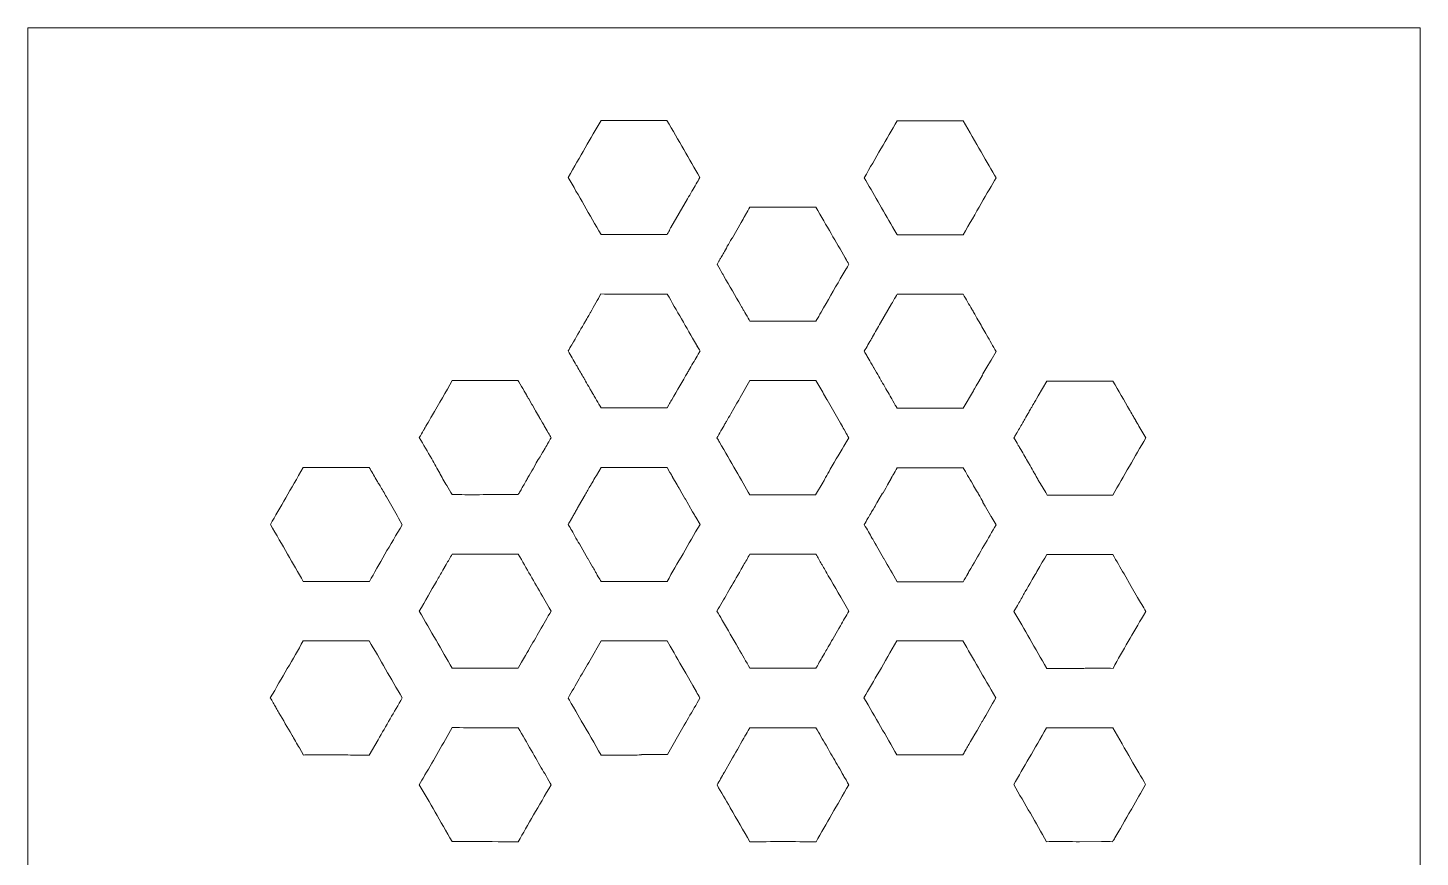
# Model space of a CAD drawing. Extents: x 54 to 4078, y -2000 to -23.
# Drawn here: x 84 to 916, y -1573 to -1078 of the extents above; entities that cross this region are included whole.
import ezdxf

# ---------------------------------------------------------------- set-up
doc = ezdxf.new("R2010")
doc.units = 0
doc.header["$MEASUREMENT"] = 0
doc.layers.add('Layer 1', color=7, linetype='Continuous', lineweight=0)

msp = doc.modelspace()

# ---------------------------------------------------------------- linework, layer by layer
at = {"layer": 'Layer 1'}
for points, knots in [([(84.32, -1078.13), (84.32, -1078.13), (84.32, -1999.87), (84.32, -1999.87), (84.32, -1999.87), (915.68, -1999.87), (915.68, -1999.87), (915.68, -1999.87), (915.68, -1078.13), (915.68, -1078.13), (915.68, -1078.13), (84.32, -1078.13), (84.32, -1078.13)], [0, 0, 0, 0, 1, 1, 1, 2, 2, 2, 3, 3, 3, 4, 4, 4, 4]), ([(480.95, -1175.48), (480.95, -1175.48), (480.89, -1175.6), (480.89, -1175.6), (479.99, -1177.16), (479.09, -1178.7), (478.22, -1180.21), (478.22, -1180.21), (468.19, -1197.33), (468.19, -1197.33), (468.19, -1197.33), (468.19, -1197.34), (468.19, -1197.34), (468.19, -1197.34), (468.1, -1197.49), (468.1, -1197.49), (468.1, -1197.49), (467.56, -1198.41), (467.56, -1198.41), (467.56, -1198.41), (467.41, -1199.13), (467.41, -1199.13), (467.16, -1199.51), (466.89, -1199.92), (466.59, -1200.42), (466.44, -1200.69), (466.21, -1201.08), (465.97, -1201.54), (465.97, -1201.54), (465.96, -1201.55), (465.96, -1201.55), (465.78, -1201.55), (465.6, -1201.55), (465.42, -1201.55), (465.23, -1201.55), (465.04, -1201.55), (464.85, -1201.54), (464.85, -1201.54), (464.7, -1201.54), (464.7, -1201.54), (459.13, -1201.5), (453.11, -1201.47), (445.99, -1201.47), (440.06, -1201.47), (434.07, -1201.49), (428.22, -1201.51), (428.22, -1201.51), (426.56, -1201.51), (426.56, -1201.51), (419.71, -1189.6), (413.1, -1178.14), (406.91, -1167.43), (414.19, -1154.88), (420.38, -1144.2), (426.56, -1133.36), (432.57, -1133.39), (438.7, -1133.41), (445.27, -1133.41), (452.24, -1133.41), (459.05, -1133.39), (465.95, -1133.38), (472.84, -1145.38), (479.29, -1156.53), (485.64, -1167.43), (484.12, -1170), (482.61, -1172.62), (480.95, -1175.48)], [0, 0, 0, 0, 1, 1, 1, 2, 2, 2, 3, 3, 3, 4, 4, 4, 5, 5, 5, 6, 6, 6, 7, 7, 7, 8, 8, 8, 9, 9, 9, 10, 10, 10, 11, 11, 11, 12, 12, 12, 13, 13, 13, 14, 14, 14, 15, 15, 15, 16, 16, 16, 17, 17, 17, 18, 18, 18, 19, 19, 19, 20, 20, 20, 21, 21, 21, 22, 22, 22, 22]), ([(642.85, -1133.62), (650.13, -1146.36), (657.44, -1158.99), (662.47, -1167.67), (657.51, -1176.19), (650.27, -1188.69), (642.83, -1201.65), (642.83, -1201.65), (626.18, -1201.65), (626.18, -1201.65), (626.18, -1201.65), (618.6, -1201.65), (616.4, -1201.65), (614.19, -1201.64), (611.96, -1201.64), (609.76, -1201.64), (609.76, -1201.64), (608.11, -1201.64), (608.11, -1201.64), (606.41, -1201.64), (604.84, -1201.64), (603.36, -1201.65), (603.34, -1201.62), (603.32, -1201.58), (603.3, -1201.54), (603.24, -1201.43), (603.17, -1201.32), (603.11, -1201.21), (602.36, -1199.91), (601.62, -1198.63), (600.88, -1197.34), (600.81, -1197.21), (600.74, -1197.09), (600.67, -1196.97), (594.8, -1186.77), (589.09, -1176.89), (583.71, -1167.61), (590.58, -1155.74), (597.01, -1144.6), (603.32, -1133.61), (603.32, -1133.61), (628.59, -1133.61), (628.59, -1133.61), (630.38, -1133.61), (632.17, -1133.61), (633.95, -1133.62), (633.95, -1133.62), (634.15, -1133.62), (634.15, -1133.62), (636.02, -1133.63), (637.9, -1133.63), (639.77, -1133.63), (640.86, -1133.63), (641.89, -1133.63), (642.85, -1133.62)], [0, 0, 0, 0, 1, 1, 1, 2, 2, 2, 3, 3, 3, 4, 4, 4, 5, 5, 5, 6, 6, 6, 7, 7, 7, 8, 8, 8, 9, 9, 9, 10, 10, 10, 11, 11, 11, 12, 12, 12, 13, 13, 13, 14, 14, 14, 15, 15, 15, 16, 16, 16, 17, 17, 17, 18, 18, 18, 18]), ([(574.55, -1219.23), (574.55, -1219.23), (573.66, -1220.77), (573.66, -1220.77), (573.66, -1220.77), (573.65, -1220.76), (573.65, -1220.77), (573.65, -1220.77), (573.06, -1221.79), (573.06, -1221.79), (573.06, -1221.79), (572.91, -1222.05), (572.91, -1222.05), (572.91, -1222.05), (569.46, -1228.02), (569.46, -1228.02), (565.79, -1234.37), (561.93, -1241.06), (558.02, -1247.82), (558.01, -1247.85), (557.99, -1247.87), (557.98, -1247.89), (557.5, -1248.74), (557.01, -1249.57), (556.53, -1250.41), (556.05, -1251.24), (555.58, -1252.08), (555.1, -1252.91), (555.09, -1252.93), (555.08, -1252.95), (555.07, -1252.97), (555, -1253.09), (554.93, -1253.22), (554.86, -1253.34), (554.86, -1253.34), (553.69, -1253.34), (553.69, -1253.34), (552.43, -1253.34), (551.17, -1253.34), (549.91, -1253.33), (549.91, -1253.33), (549.55, -1253.33), (549.55, -1253.33), (543.08, -1253.33), (536.69, -1253.32), (530.44, -1253.32), (527.6, -1253.32), (524.74, -1253.32), (521.9, -1253.33), (521.9, -1253.33), (515.49, -1253.33), (515.49, -1253.33), (515.49, -1253.33), (515.42, -1253.19), (515.42, -1253.19), (515.16, -1252.75), (514.9, -1252.3), (514.65, -1251.86), (514.57, -1251.72), (514.49, -1251.58), (514.41, -1251.44), (513.52, -1249.91), (512.64, -1248.39), (511.76, -1246.88), (511.68, -1246.74), (511.6, -1246.6), (511.52, -1246.46), (511.18, -1245.86), (510.84, -1245.28), (510.5, -1244.71), (510.5, -1244.71), (510.44, -1244.6), (510.44, -1244.6), (510.44, -1244.6), (510.04, -1243.92), (510.04, -1243.92), (506.71, -1238.16), (503.26, -1232.2), (499.94, -1226.35), (499.94, -1226.34), (499.94, -1226.33), (499.93, -1226.32), (499.84, -1226.18), (499.77, -1226.03), (499.68, -1225.88), (499.5, -1225.56), (499.32, -1225.25), (499.14, -1224.94), (498.14, -1223.18), (497.13, -1221.48), (496.02, -1219.63), (496.02, -1219.63), (495.84, -1219.34), (495.84, -1219.34), (495.84, -1219.34), (497, -1217.39), (497, -1217.39), (497, -1217.39), (497.07, -1217.26), (497.07, -1217.26), (497.07, -1217.26), (497.08, -1217.25), (497.08, -1217.25), (497.08, -1217.25), (497.53, -1216.5), (497.53, -1216.5), (497.53, -1216.5), (497.55, -1216.24), (497.55, -1216.24), (497.96, -1215.67), (498.31, -1215.09), (498.63, -1214.51), (499.14, -1213.58), (499.68, -1212.63), (500.23, -1211.67), (500.23, -1211.67), (501.4, -1209.61), (501.4, -1209.61), (501.4, -1209.61), (501.97, -1208.57), (501.97, -1208.57), (502.85, -1206.98), (503.75, -1205.39), (504.63, -1203.81), (504.63, -1203.81), (505.15, -1203.51), (505.15, -1203.51), (505.15, -1203.51), (510.24, -1194.34), (510.24, -1194.34), (510.98, -1193.06), (511.72, -1191.77), (512.46, -1190.49), (512.46, -1190.49), (512.49, -1190.43), (512.49, -1190.43), (512.49, -1190.43), (513.47, -1188.74), (513.47, -1188.74), (513.47, -1188.74), (514.87, -1186.29), (515.48, -1185.24), (520.78, -1185.24), (526.06, -1185.25), (531.36, -1185.25), (539.58, -1185.25), (547.32, -1185.24), (554.89, -1185.22), (561.24, -1196.23), (566.99, -1206.18), (572.36, -1215.45), (572.45, -1215.6), (572.53, -1215.75), (572.62, -1215.9), (573.26, -1217.02), (573.91, -1218.13), (574.55, -1219.23)], [0, 0, 0, 0, 1, 1, 1, 2, 2, 2, 3, 3, 3, 4, 4, 4, 5, 5, 5, 6, 6, 6, 7, 7, 7, 8, 8, 8, 9, 9, 9, 10, 10, 10, 11, 11, 11, 12, 12, 12, 13, 13, 13, 14, 14, 14, 15, 15, 15, 16, 16, 16, 17, 17, 17, 18, 18, 18, 19, 19, 19, 20, 20, 20, 21, 21, 21, 22, 22, 22, 23, 23, 23, 24, 24, 24, 25, 25, 25, 26, 26, 26, 27, 27, 27, 28, 28, 28, 29, 29, 29, 30, 30, 30, 31, 31, 31, 32, 32, 32, 33, 33, 33, 34, 34, 34, 35, 35, 35, 36, 36, 36, 37, 37, 37, 38, 38, 38, 39, 39, 39, 40, 40, 40, 41, 41, 41, 42, 42, 42, 43, 43, 43, 44, 44, 44, 45, 45, 45, 46, 46, 46, 47, 47, 47, 48, 48, 48, 49, 49, 49, 50, 50, 50, 51, 51, 51, 52, 52, 52, 52]), ([(416.38, -1254.81), (416.77, -1254.13), (417.16, -1253.47), (417.55, -1252.79), (417.59, -1252.72), (417.63, -1252.65), (417.66, -1252.59), (417.69, -1252.53), (417.72, -1252.48), (417.75, -1252.43), (418.26, -1251.55), (418.76, -1250.67), (419.27, -1249.81), (419.55, -1249.33), (419.83, -1248.83), (420.09, -1248.36), (420.15, -1248.27), (420.2, -1248.18), (420.25, -1248.09), (422.53, -1244.1), (424.57, -1240.47), (426.46, -1237.02), (432.49, -1237.17), (438.35, -1237.19), (442.84, -1237.19), (445.39, -1237.19), (447.93, -1237.18), (450.47, -1237.18), (450.47, -1237.18), (450.58, -1237.18), (450.58, -1237.18), (453.09, -1237.17), (455.59, -1237.17), (458.07, -1237.17), (458.07, -1237.17), (459.24, -1237.17), (459.24, -1237.17), (461.65, -1237.17), (464.03, -1237.12), (466.12, -1237.09), (471.7, -1246.86), (477.43, -1256.83), (483.55, -1267.4), (483.98, -1268.16), (484.42, -1268.92), (484.86, -1269.68), (484.89, -1269.73), (484.92, -1269.78), (484.94, -1269.83), (485.19, -1270.25), (485.44, -1270.67), (485.68, -1271.09), (485.68, -1271.09), (485.65, -1271.14), (485.65, -1271.14), (485.65, -1271.14), (485.58, -1271.26), (485.58, -1271.26), (485.58, -1271.26), (484.55, -1273.03), (484.55, -1273.03), (482.93, -1275.81), (481.29, -1278.65), (479.61, -1281.56), (479.54, -1281.69), (479.46, -1281.82), (479.39, -1281.95), (479.38, -1281.96), (479.37, -1281.97), (479.37, -1281.98), (478.97, -1282.66), (478.58, -1283.34), (478.19, -1284.03), (475.22, -1289.15), (472.15, -1294.48), (468.89, -1300.13), (468.85, -1300.21), (468.8, -1300.29), (468.75, -1300.37), (468.22, -1301.3), (467.68, -1302.23), (467.14, -1303.18), (467.14, -1303.18), (466.07, -1305.04), (466.07, -1305.04), (466.07, -1305.04), (463.27, -1305.04), (463.27, -1305.04), (462.99, -1305.04), (462.7, -1305.04), (462.42, -1305.03), (461.4, -1305.03), (460.34, -1305.03), (459.22, -1305.03), (459.22, -1305.03), (446.26, -1305.04), (446.26, -1305.04), (446.26, -1305.04), (431.33, -1305.04), (431.33, -1305.04), (429.83, -1305.04), (428.22, -1305.04), (426.56, -1305.05), (425.16, -1302.61), (422.5, -1297.99), (421.56, -1296.35), (421.47, -1296.2), (421.39, -1296.07), (421.34, -1295.97), (421.25, -1295.83), (421.21, -1295.75), (421.21, -1295.75), (420.83, -1295.1), (420.46, -1294.44), (420.08, -1293.79), (420.01, -1293.67), (419.93, -1293.54), (419.86, -1293.42), (419.02, -1291.93), (418.17, -1290.45), (417.32, -1289), (417.19, -1288.77), (417.06, -1288.54), (416.93, -1288.32), (416.86, -1288.2), (416.79, -1288.08), (416.72, -1287.96), (415.4, -1285.67), (414.1, -1283.4), (412.8, -1281.18), (412.8, -1281.18), (412.47, -1280.61), (412.47, -1280.61), (412.32, -1280.35), (412.16, -1280.08), (412.01, -1279.81), (411.94, -1279.69), (411.87, -1279.58), (411.81, -1279.46), (410.16, -1276.6), (408.51, -1273.8), (406.92, -1271.05), (407.64, -1269.82), (408.35, -1268.58), (409.1, -1267.34), (409.1, -1267.34), (409.29, -1266.99), (409.29, -1266.99), (411.61, -1263.02), (414.01, -1258.91), (416.38, -1254.81)], [0, 0, 0, 0, 1, 1, 1, 2, 2, 2, 3, 3, 3, 4, 4, 4, 5, 5, 5, 6, 6, 6, 7, 7, 7, 8, 8, 8, 9, 9, 9, 10, 10, 10, 11, 11, 11, 12, 12, 12, 13, 13, 13, 14, 14, 14, 15, 15, 15, 16, 16, 16, 17, 17, 17, 18, 18, 18, 19, 19, 19, 20, 20, 20, 21, 21, 21, 22, 22, 22, 23, 23, 23, 24, 24, 24, 25, 25, 25, 26, 26, 26, 27, 27, 27, 28, 28, 28, 29, 29, 29, 30, 30, 30, 31, 31, 31, 32, 32, 32, 33, 33, 33, 34, 34, 34, 35, 35, 35, 36, 36, 36, 37, 37, 37, 38, 38, 38, 39, 39, 39, 40, 40, 40, 41, 41, 41, 42, 42, 42, 43, 43, 43, 44, 44, 44, 45, 45, 45, 46, 46, 46, 47, 47, 47, 48, 48, 48, 49, 49, 49, 50, 50, 50, 50]), ([(649.7, -1249.11), (650.58, -1250.64), (651.43, -1252.14), (652.28, -1253.61), (652.29, -1253.63), (652.3, -1253.65), (652.31, -1253.67), (653.85, -1256.34), (655.36, -1258.95), (656.8, -1261.46), (658.8, -1264.9), (660.69, -1268.18), (662.46, -1271.26), (662.46, -1271.26), (659.46, -1276.44), (659.46, -1276.44), (659.46, -1276.44), (659.11, -1277.06), (659.11, -1277.06), (659.11, -1277.06), (656.93, -1280.81), (656.93, -1280.81), (656.93, -1280.81), (654.64, -1284.78), (654.64, -1284.78), (654.64, -1284.78), (654.27, -1285.42), (654.27, -1285.42), (654.27, -1285.42), (652.1, -1289.19), (652.1, -1289.19), (652.1, -1289.19), (650.6, -1291.8), (650.6, -1291.8), (650.6, -1291.8), (650.3, -1292.32), (650.3, -1292.32), (650.3, -1292.32), (649.5, -1293.7), (649.5, -1293.7), (649.5, -1293.7), (649.21, -1294.23), (649.21, -1294.23), (649.21, -1294.23), (648.91, -1294.75), (648.91, -1294.75), (648.91, -1294.75), (642.86, -1305.24), (642.86, -1305.24), (642.86, -1305.24), (627.56, -1305.24), (627.56, -1305.24), (624.89, -1305.24), (622.96, -1305.24), (622.96, -1305.24), (622.96, -1305.24), (620.24, -1305.26), (620.24, -1305.26), (620.24, -1305.26), (612.06, -1305.25), (610.54, -1305.25), (610.54, -1305.25), (605.62, -1305.25), (605.62, -1305.25), (604.89, -1305.25), (604.15, -1305.26), (603.4, -1305.26), (603.4, -1305.26), (602.75, -1304.14), (602.75, -1304.14), (602.75, -1304.14), (602.5, -1303.69), (602.5, -1303.69), (602.5, -1303.69), (602.29, -1303.33), (602.29, -1303.33), (601.36, -1301.71), (600.41, -1300.08), (599.49, -1298.47), (599.41, -1298.32), (599.32, -1298.17), (599.24, -1298.02), (599.24, -1298.04), (599.23, -1298.02), (599.23, -1298.02), (597.51, -1295.04), (595.79, -1292.07), (594.08, -1289.13), (593.78, -1288.59), (591.59, -1284.8), (589.46, -1281.13), (589.37, -1280.97), (589.27, -1280.8), (589.18, -1280.64), (587.13, -1277.09), (585.23, -1273.8), (585.23, -1273.8), (584.74, -1272.94), (584.23, -1272.08), (583.73, -1271.21), (585.2, -1268.66), (586.68, -1266.11), (588.15, -1263.57), (588.33, -1263.27), (588.5, -1262.96), (588.68, -1262.66), (590.29, -1259.84), (591.89, -1257.05), (593.49, -1254.29), (593.49, -1254.29), (600.07, -1242.89), (600.07, -1242.89), (600.66, -1241.85), (601.26, -1240.83), (601.86, -1239.79), (601.86, -1239.79), (602.8, -1238.2), (603.41, -1237.15), (611.19, -1237.17), (618.39, -1237.18), (625.29, -1237.18), (631.52, -1237.18), (637.3, -1237.18), (642.84, -1237.17), (644.58, -1240.2), (646.3, -1243.21), (647.99, -1246.16), (648.11, -1246.37), (648.23, -1246.57), (648.35, -1246.78), (648.81, -1247.56), (649.26, -1248.34), (649.7, -1249.11)], [0, 0, 0, 0, 1, 1, 1, 2, 2, 2, 3, 3, 3, 4, 4, 4, 5, 5, 5, 6, 6, 6, 7, 7, 7, 8, 8, 8, 9, 9, 9, 10, 10, 10, 11, 11, 11, 12, 12, 12, 13, 13, 13, 14, 14, 14, 15, 15, 15, 16, 16, 16, 17, 17, 17, 18, 18, 18, 19, 19, 19, 20, 20, 20, 21, 21, 21, 22, 22, 22, 23, 23, 23, 24, 24, 24, 25, 25, 25, 26, 26, 26, 27, 27, 27, 28, 28, 28, 29, 29, 29, 30, 30, 30, 31, 31, 31, 32, 32, 32, 33, 33, 33, 34, 34, 34, 35, 35, 35, 36, 36, 36, 37, 37, 37, 38, 38, 38, 39, 39, 39, 40, 40, 40, 41, 41, 41, 42, 42, 42, 43, 43, 43, 44, 44, 44, 44]), ([(484.62, -1269.23), (484.28, -1268.61), (483.93, -1267.99), (483.55, -1267.4), (483.98, -1268.16), (484.42, -1268.92), (484.86, -1269.68), (484.78, -1269.53), (484.7, -1269.38), (484.62, -1269.23)], [0, 0, 0, 0, 1, 1, 1, 2, 2, 2, 3, 3, 3, 3]), ([(484.62, -1269.23), (484.28, -1268.61), (483.93, -1267.99), (483.55, -1267.4), (483.98, -1268.16), (484.42, -1268.92), (484.86, -1269.68), (484.78, -1269.53), (484.7, -1269.38), (484.62, -1269.23)], [0, 0, 0, 0, 1, 1, 1, 2, 2, 2, 3, 3, 3, 3]), ([(484.62, -1269.23), (484.28, -1268.61), (483.93, -1267.99), (483.55, -1267.4), (483.98, -1268.16), (484.42, -1268.92), (484.86, -1269.68), (484.78, -1269.53), (484.7, -1269.38), (484.62, -1269.23)], [0, 0, 0, 0, 1, 1, 1, 2, 2, 2, 3, 3, 3, 3]), ([(320.65, -1318.34), (320.66, -1318.31), (320.68, -1318.28), (320.7, -1318.25), (320.76, -1318.15), (320.81, -1318.05), (320.87, -1317.95), (321.1, -1317.55), (321.33, -1317.15), (321.56, -1316.75), (321.97, -1316.06), (323.14, -1314.04), (324.07, -1312.41), (324.08, -1312.39), (324.09, -1312.37), (324.1, -1312.35), (324.84, -1311.09), (325.42, -1310.07), (325.43, -1310.07), (329.89, -1302.33), (333.92, -1295.31), (337.7, -1288.75), (337.7, -1288.75), (341.33, -1288.76), (341.33, -1288.76), (341.33, -1288.76), (353.77, -1288.76), (353.77, -1288.76), (357, -1288.76), (360.16, -1288.76), (363.29, -1288.75), (363.29, -1288.75), (373.68, -1288.75), (373.68, -1288.75), (374.81, -1288.73), (375.93, -1288.73), (377.06, -1288.73), (377.13, -1288.86), (377.2, -1288.98), (377.27, -1289.1), (377.34, -1289.22), (377.41, -1289.35), (377.49, -1289.48), (378.53, -1291.29), (379.57, -1293.09), (380.62, -1294.89), (380.71, -1295.02), (380.79, -1295.16), (380.87, -1295.3), (380.92, -1295.39), (380.97, -1295.48), (381.02, -1295.57), (381.26, -1296.01), (381.51, -1296.46), (381.78, -1296.89), (381.86, -1297.03), (381.94, -1297.17), (382.02, -1297.31), (382.13, -1297.51), (382.24, -1297.69), (382.35, -1297.88), (382.68, -1298.49), (383.02, -1299.08), (383.38, -1299.67), (383.38, -1299.67), (385.34, -1303.08), (385.34, -1303.08), (385.34, -1303.08), (385.57, -1303.47), (385.57, -1303.47), (385.57, -1303.47), (387.21, -1306.29), (387.21, -1306.29), (387.21, -1306.29), (387.44, -1306.7), (387.44, -1306.7), (387.44, -1306.7), (389.81, -1310.81), (389.81, -1310.81), (390.01, -1311.17), (390.22, -1311.52), (390.39, -1311.82), (390.64, -1312.24), (392.65, -1315.76), (392.65, -1315.76), (393.39, -1317.02), (394.13, -1318.32), (394.88, -1319.62), (394.95, -1319.75), (395.03, -1319.88), (395.11, -1320.02), (395.66, -1320.96), (396.2, -1321.92), (396.76, -1322.87), (396.76, -1322.87), (396.68, -1323.01), (396.68, -1323.01), (396.09, -1324.02), (395.49, -1325.05), (394.87, -1326.12), (394.78, -1326.27), (394.69, -1326.43), (394.6, -1326.58), (393.98, -1327.67), (393.33, -1328.79), (392.64, -1329.97), (392.64, -1329.97), (390.78, -1333.21), (390.18, -1334.27), (390.08, -1334.4), (389.87, -1334.68), (389.79, -1334.79), (388.79, -1336.12), (388.02, -1337.46), (387.42, -1338.88), (387.42, -1338.88), (385.99, -1341.35), (385.99, -1341.35), (384.95, -1343.15), (383.91, -1344.93), (382.9, -1346.68), (382.49, -1347.4), (382.08, -1348.11), (381.68, -1348.84), (381.68, -1348.84), (381.5, -1349.15), (381.5, -1349.15), (381.5, -1349.15), (381.45, -1349.24), (381.45, -1349.24), (381.45, -1349.24), (381.26, -1349.56), (381.26, -1349.56), (381.06, -1349.91), (380.14, -1351.54), (380.14, -1351.54), (380.14, -1351.54), (379.96, -1351.86), (379.96, -1351.86), (379.4, -1352.85), (378.9, -1353.73), (378.43, -1354.55), (378.38, -1354.64), (378.33, -1354.73), (378.28, -1354.82), (378.25, -1354.85), (378.23, -1354.89), (378.21, -1354.93), (377.83, -1355.6), (377.45, -1356.22), (377.07, -1356.83), (374.59, -1356.82), (372.11, -1356.82), (369.63, -1356.82), (365.95, -1356.82), (362.29, -1356.82), (358.61, -1356.83), (358.61, -1356.83), (358.37, -1356.83), (358.37, -1356.83), (355.47, -1356.83), (352.58, -1356.84), (349.71, -1356.84), (349.71, -1356.84), (341, -1356.83), (339.48, -1356.83), (339.48, -1356.83), (337.68, -1356.83), (337.68, -1356.83), (336.63, -1355.04), (335.58, -1353.26), (334.51, -1351.46), (333.73, -1350.14), (332.96, -1348.83), (332.19, -1347.54), (331.77, -1346.77), (330.26, -1344.06), (330.26, -1344.06), (328.81, -1341.39), (327.15, -1338.38), (325.47, -1335.44), (323.03, -1331.21), (320.54, -1326.95), (318.07, -1322.79), (318.93, -1321.31), (319.78, -1319.82), (320.65, -1318.34)], [0, 0, 0, 0, 1, 1, 1, 2, 2, 2, 3, 3, 3, 4, 4, 4, 5, 5, 5, 6, 6, 6, 7, 7, 7, 8, 8, 8, 9, 9, 9, 10, 10, 10, 11, 11, 11, 12, 12, 12, 13, 13, 13, 14, 14, 14, 15, 15, 15, 16, 16, 16, 17, 17, 17, 18, 18, 18, 19, 19, 19, 20, 20, 20, 21, 21, 21, 22, 22, 22, 23, 23, 23, 24, 24, 24, 25, 25, 25, 26, 26, 26, 27, 27, 27, 28, 28, 28, 29, 29, 29, 30, 30, 30, 31, 31, 31, 32, 32, 32, 33, 33, 33, 34, 34, 34, 35, 35, 35, 36, 36, 36, 37, 37, 37, 38, 38, 38, 39, 39, 39, 40, 40, 40, 41, 41, 41, 42, 42, 42, 43, 43, 43, 44, 44, 44, 45, 45, 45, 46, 46, 46, 47, 47, 47, 48, 48, 48, 49, 49, 49, 50, 50, 50, 51, 51, 51, 52, 52, 52, 53, 53, 53, 54, 54, 54, 55, 55, 55, 56, 56, 56, 57, 57, 57, 58, 58, 58, 59, 59, 59, 60, 60, 60, 61, 61, 61, 62, 62, 62, 62]), ([(559.49, -1296.72), (559.49, -1296.72), (561.44, -1300.09), (561.44, -1300.09), (561.44, -1300.09), (561.55, -1300.29), (561.55, -1300.29), (563.68, -1303.99), (565.79, -1307.67), (567.88, -1311.28), (567.88, -1311.28), (569.58, -1314.24), (569.58, -1314.24), (570.31, -1315.49), (571.02, -1316.75), (571.75, -1318.02), (571.75, -1318.02), (572.92, -1320.07), (572.92, -1320.07), (572.92, -1320.07), (573.06, -1320.31), (573.28, -1320.69), (573.36, -1320.84), (573.46, -1321.01), (573.56, -1321.19), (573.86, -1321.71), (574.22, -1322.32), (574.5, -1322.84), (574.5, -1322.84), (573.25, -1324.97), (573.25, -1324.97), (573.25, -1324.97), (572.99, -1325.42), (572.99, -1325.42), (572.99, -1325.42), (572.69, -1325.94), (572.69, -1325.94), (569.81, -1330.82), (566.71, -1336.11), (563.48, -1341.68), (562.49, -1343.37), (561.57, -1345.05), (560.67, -1346.67), (560.67, -1346.67), (560.29, -1347.37), (560.29, -1347.37), (559.9, -1348.06), (559.53, -1348.76), (559.16, -1349.41), (559.16, -1349.41), (554.72, -1356.87), (554.72, -1356.87), (554.72, -1356.87), (547.99, -1356.87), (547.99, -1356.87), (537.31, -1356.87), (526.33, -1356.88), (515.44, -1356.89), (510.52, -1348.33), (504.09, -1337.15), (497.32, -1325.5), (497.11, -1325.11), (496.89, -1324.74), (496.67, -1324.36), (496.67, -1324.36), (495.79, -1322.85), (495.79, -1322.85), (496.87, -1320.97), (499.72, -1316.05), (500.08, -1315.45), (500.1, -1315.41), (500.12, -1315.38), (500.12, -1315.38), (500.18, -1315.26), (500.25, -1315.14), (500.32, -1315.02), (500.68, -1314.39), (501.05, -1313.77), (501.4, -1313.15), (502.29, -1311.61), (503.18, -1310.06), (504.08, -1308.52), (504.08, -1308.52), (507.76, -1302.13), (507.76, -1302.13), (507.76, -1302.13), (508.8, -1300.35), (508.8, -1300.35), (508.8, -1300.35), (509.68, -1298.8), (509.68, -1298.8), (509.68, -1298.8), (515.48, -1288.72), (515.48, -1288.72), (523.05, -1288.75), (529.57, -1288.76), (535.68, -1288.76), (542.55, -1288.76), (548.83, -1288.75), (554.86, -1288.72), (556.4, -1291.38), (557.96, -1294.05), (559.49, -1296.72)], [0, 0, 0, 0, 1, 1, 1, 2, 2, 2, 3, 3, 3, 4, 4, 4, 5, 5, 5, 6, 6, 6, 7, 7, 7, 8, 8, 8, 9, 9, 9, 10, 10, 10, 11, 11, 11, 12, 12, 12, 13, 13, 13, 14, 14, 14, 15, 15, 15, 16, 16, 16, 17, 17, 17, 18, 18, 18, 19, 19, 19, 20, 20, 20, 21, 21, 21, 22, 22, 22, 23, 23, 23, 24, 24, 24, 25, 25, 25, 26, 26, 26, 27, 27, 27, 28, 28, 28, 29, 29, 29, 30, 30, 30, 31, 31, 31, 32, 32, 32, 33, 33, 33, 34, 34, 34, 34]), ([(744.42, -1310.16), (744.89, -1310.98), (745.36, -1311.81), (745.84, -1312.61), (745.95, -1312.8), (746.06, -1312.99), (746.16, -1313.17), (746.88, -1314.41), (747.59, -1315.63), (748.3, -1316.86), (748.3, -1316.86), (751.84, -1322.99), (751.84, -1322.99), (745.37, -1334.12), (738.69, -1345.61), (732.2, -1357.07), (729.4, -1357.06), (726.43, -1357.06), (723.26, -1357.06), (717.2, -1357.06), (711.15, -1357.08), (705.11, -1357.09), (705.11, -1357.09), (704.97, -1357.09), (704.97, -1357.09), (700.98, -1357.1), (696.99, -1357.11), (693.02, -1357.13), (693.02, -1357.13), (692.14, -1355.55), (692.14, -1355.55), (692.14, -1355.55), (688.97, -1350.28), (688.97, -1350.28), (688.97, -1350.28), (688.95, -1350.24), (688.95, -1350.24), (688.95, -1350.24), (688.65, -1349.75), (688.65, -1349.75), (688.65, -1349.75), (688.64, -1349.75), (688.64, -1349.75), (688.64, -1349.75), (687.68, -1348.14), (687.68, -1348.14), (687.27, -1347.43), (686.87, -1346.7), (686.47, -1345.98), (686.47, -1345.98), (686.24, -1345.58), (686.24, -1345.58), (686.02, -1345.18), (685.8, -1344.79), (685.58, -1344.39), (685.48, -1344.21), (685.38, -1344.04), (685.28, -1343.86), (684.48, -1342.43), (683.65, -1340.96), (682.78, -1339.48), (682.78, -1339.48), (681.83, -1337.85), (681.83, -1337.85), (680.38, -1335.33), (678.81, -1332.66), (677.19, -1329.88), (676.75, -1329.13), (676.31, -1328.37), (675.85, -1327.59), (675.77, -1327.47), (675.7, -1327.35), (675.63, -1327.22), (674.82, -1325.82), (673.98, -1324.41), (673.14, -1322.98), (673.14, -1322.98), (673.13, -1322.95), (673.13, -1322.95), (673.53, -1322.25), (673.93, -1321.56), (674.33, -1320.87), (674.39, -1320.77), (674.45, -1320.66), (674.51, -1320.56), (675.77, -1318.38), (677.03, -1316.21), (678.26, -1314.06), (678.26, -1314.06), (679.28, -1312.3), (679.56, -1311.83), (679.56, -1311.83), (680.3, -1310.53), (680.3, -1310.53), (680.3, -1310.53), (680.31, -1310.51), (680.31, -1310.51), (680.31, -1310.51), (681.45, -1308.53), (681.45, -1308.53), (681.45, -1308.53), (681.47, -1308.5), (681.47, -1308.5), (681.47, -1308.5), (681.93, -1307.71), (681.93, -1307.71), (682.44, -1306.83), (682.95, -1305.94), (683.46, -1305.06), (683.55, -1304.91), (683.63, -1304.76), (683.71, -1304.62), (684.06, -1304.01), (684.41, -1303.41), (684.76, -1302.81), (684.84, -1302.66), (684.93, -1302.51), (685.02, -1302.36), (685.02, -1302.36), (685.02, -1302.35), (685.02, -1302.35), (685.17, -1302.09), (685.31, -1301.85), (685.46, -1301.59), (685.46, -1301.59), (685.46, -1301.58), (685.47, -1301.57), (685.7, -1301.18), (685.91, -1300.78), (686.13, -1300.4), (686.13, -1300.4), (686.59, -1299.6), (686.59, -1299.6), (686.59, -1299.6), (686.6, -1299.58), (686.6, -1299.58), (686.6, -1299.58), (687.58, -1297.89), (687.58, -1297.89), (687.58, -1297.89), (692.7, -1288.98), (692.7, -1288.98), (692.7, -1288.98), (715.05, -1288.98), (715.05, -1288.98), (715.05, -1288.98), (727.57, -1288.99), (727.57, -1288.99), (727.57, -1288.99), (732.23, -1288.99), (732.23, -1288.99), (735.59, -1294.84), (738.92, -1300.62), (742.16, -1306.23), (742.26, -1306.42), (742.37, -1306.61), (742.48, -1306.8), (743.13, -1307.93), (743.77, -1309.05), (744.42, -1310.16)], [0, 0, 0, 0, 1, 1, 1, 2, 2, 2, 3, 3, 3, 4, 4, 4, 5, 5, 5, 6, 6, 6, 7, 7, 7, 8, 8, 8, 9, 9, 9, 10, 10, 10, 11, 11, 11, 12, 12, 12, 13, 13, 13, 14, 14, 14, 15, 15, 15, 16, 16, 16, 17, 17, 17, 18, 18, 18, 19, 19, 19, 20, 20, 20, 21, 21, 21, 22, 22, 22, 23, 23, 23, 24, 24, 24, 25, 25, 25, 26, 26, 26, 27, 27, 27, 28, 28, 28, 29, 29, 29, 30, 30, 30, 31, 31, 31, 32, 32, 32, 33, 33, 33, 34, 34, 34, 35, 35, 35, 36, 36, 36, 37, 37, 37, 38, 38, 38, 39, 39, 39, 40, 40, 40, 41, 41, 41, 42, 42, 42, 43, 43, 43, 44, 44, 44, 45, 45, 45, 46, 46, 46, 47, 47, 47, 48, 48, 48, 49, 49, 49, 50, 50, 50, 51, 51, 51, 52, 52, 52, 53, 53, 53, 53]), ([(305.63, -1370.78), (305.63, -1370.78), (305.69, -1370.93), (305.69, -1370.93), (305.69, -1370.93), (307.88, -1374.8), (307.88, -1374.8), (300.71, -1386.73), (293.95, -1398.55), (288.23, -1408.67), (281.48, -1408.63), (275.67, -1408.6), (270, -1408.6), (262.42, -1408.6), (255.47, -1408.64), (248.8, -1408.7), (242.63, -1397.87), (236.45, -1387.17), (229.14, -1374.59), (234.98, -1364.51), (241.24, -1353.66), (248.76, -1340.58), (254.97, -1340.59), (261.17, -1340.59), (267.37, -1340.59), (274.31, -1340.59), (281.24, -1340.59), (288.14, -1340.58), (288.84, -1341.79), (289.54, -1342.98), (290.23, -1344.16), (290.23, -1344.16), (290.26, -1344.22), (290.26, -1344.22), (290.92, -1345.37), (291.58, -1346.51), (292.25, -1347.69), (292.25, -1347.69), (292.69, -1348.43), (292.69, -1348.43), (292.69, -1348.43), (292.78, -1348.55), (292.78, -1348.55), (293.13, -1349.15), (293.49, -1349.74), (293.86, -1350.36), (293.86, -1350.36), (294.63, -1351.64), (294.63, -1351.64), (295.9, -1353.74), (297.2, -1355.92), (298.43, -1358.05), (300.54, -1361.75), (302.68, -1365.55), (304.75, -1369.23), (304.75, -1369.23), (305.63, -1370.78), (305.63, -1370.78)], [0, 0, 0, 0, 1, 1, 1, 2, 2, 2, 3, 3, 3, 4, 4, 4, 5, 5, 5, 6, 6, 6, 7, 7, 7, 8, 8, 8, 9, 9, 9, 10, 10, 10, 11, 11, 11, 12, 12, 12, 13, 13, 13, 14, 14, 14, 15, 15, 15, 16, 16, 16, 17, 17, 17, 18, 18, 18, 19, 19, 19, 19]), ([(466.01, -1408.65), (466.01, -1408.65), (462.56, -1408.65), (462.56, -1408.65), (461.05, -1408.65), (459.54, -1408.64), (458.03, -1408.64), (458, -1408.64), (457.97, -1408.64), (457.94, -1408.64), (457.72, -1408.64), (457.49, -1408.64), (457.27, -1408.64), (454.16, -1408.63), (451.05, -1408.63), (447.97, -1408.63), (447.97, -1408.63), (443.95, -1408.63), (443.95, -1408.63), (437.9, -1408.63), (432.06, -1408.64), (426.58, -1408.65), (426.22, -1408.01), (425.86, -1407.38), (425.49, -1406.76), (425.49, -1406.76), (424.68, -1405.36), (423.63, -1403.53), (423.6, -1403.48), (423.57, -1403.43), (423.54, -1403.38), (423.48, -1403.28), (423.42, -1403.18), (423.37, -1403.08), (422.86, -1402.22), (422.31, -1401.28), (421.78, -1400.36), (421.69, -1400.2), (421.6, -1400.05), (421.51, -1399.89), (420.37, -1397.92), (419.31, -1396.07), (418.81, -1395.22), (418.81, -1395.22), (418.72, -1395.08), (418.72, -1395.08), (418.72, -1395.08), (413.63, -1386.28), (413.63, -1386.28), (412.73, -1384.73), (411.79, -1383.04), (411.02, -1381.67), (409.88, -1379.62), (408.49, -1377.13), (406.99, -1374.61), (406.99, -1374.61), (407.41, -1373.88), (407.41, -1373.88), (407.85, -1373.12), (408.29, -1372.37), (408.73, -1371.62), (408.78, -1371.52), (408.84, -1371.42), (408.9, -1371.32), (408.91, -1371.3), (408.92, -1371.28), (408.93, -1371.26), (408.93, -1371.26), (408.93, -1371.26), (408.93, -1371.26), (409.1, -1370.94), (409.29, -1370.62), (409.46, -1370.31), (409.9, -1369.57), (410.33, -1368.81), (410.75, -1368.08), (411.18, -1367.32), (411.6, -1366.55), (411.99, -1365.82), (412.04, -1365.72), (412.1, -1365.63), (412.15, -1365.53), (412.22, -1365.39), (412.29, -1365.26), (412.37, -1365.12), (412.37, -1365.12), (412.58, -1364.72), (412.58, -1364.72), (412.76, -1364.37), (412.96, -1364.02), (413.14, -1363.67), (413.14, -1363.67), (417.05, -1356.94), (417.05, -1356.94), (418.16, -1355.06), (419.26, -1353.14), (420.39, -1351.2), (421.11, -1349.97), (423.81, -1345.32), (423.81, -1345.32), (423.81, -1345.32), (426.56, -1340.56), (426.56, -1340.56), (427.39, -1340.57), (428.23, -1340.57), (429.06, -1340.57), (430.46, -1340.58), (431.86, -1340.58), (433.27, -1340.58), (436.24, -1340.59), (439.23, -1340.59), (442.24, -1340.59), (442.24, -1340.59), (448.37, -1340.59), (448.37, -1340.59), (454.26, -1340.59), (460.14, -1340.59), (466.01, -1340.58), (466.01, -1340.58), (467.75, -1343.62), (467.75, -1343.62), (467.75, -1343.62), (467.99, -1344.04), (467.99, -1344.04), (467.99, -1344.04), (468.2, -1344.4), (468.2, -1344.4), (468.45, -1344.8), (468.67, -1345.21), (468.92, -1345.61), (469, -1345.75), (469.08, -1345.89), (469.16, -1346.04), (469.22, -1346.14), (469.28, -1346.24), (469.34, -1346.34), (469.34, -1346.34), (472.05, -1351.05), (472.05, -1351.05), (472.43, -1351.71), (472.8, -1352.36), (473.19, -1353.04), (473.19, -1353.04), (473.52, -1353.62), (473.52, -1353.62), (473.52, -1353.62), (473.53, -1353.62), (473.53, -1353.62), (473.53, -1353.62), (473.78, -1354.05), (473.78, -1354.05), (473.78, -1354.05), (476.65, -1359.04), (476.65, -1359.04), (476.65, -1359.04), (476.66, -1359.04), (476.66, -1359.04), (476.66, -1359.04), (476.76, -1359.21), (476.76, -1359.21), (476.76, -1359.21), (476.8, -1359.29), (476.8, -1359.29), (476.8, -1359.29), (476.92, -1359.48), (476.92, -1359.48), (476.92, -1359.48), (478.78, -1362.69), (478.78, -1362.69), (478.78, -1362.69), (479.03, -1363.14), (479.03, -1363.14), (479.03, -1363.14), (481.27, -1367.01), (481.27, -1367.01), (481.73, -1367.81), (482.19, -1368.6), (482.65, -1369.39), (482.65, -1369.39), (482.96, -1369.93), (482.96, -1369.93), (482.96, -1369.93), (483.05, -1370.09), (483.05, -1370.09), (483.05, -1370.09), (483.2, -1370.35), (483.2, -1370.35), (483.2, -1370.35), (485.67, -1374.59), (485.67, -1374.59), (478.67, -1386.69), (472.23, -1397.85), (466.01, -1408.65)], [0, 0, 0, 0, 1, 1, 1, 2, 2, 2, 3, 3, 3, 4, 4, 4, 5, 5, 5, 6, 6, 6, 7, 7, 7, 8, 8, 8, 9, 9, 9, 10, 10, 10, 11, 11, 11, 12, 12, 12, 13, 13, 13, 14, 14, 14, 15, 15, 15, 16, 16, 16, 17, 17, 17, 18, 18, 18, 19, 19, 19, 20, 20, 20, 21, 21, 21, 22, 22, 22, 23, 23, 23, 24, 24, 24, 25, 25, 25, 26, 26, 26, 27, 27, 27, 28, 28, 28, 29, 29, 29, 30, 30, 30, 31, 31, 31, 32, 32, 32, 33, 33, 33, 34, 34, 34, 35, 35, 35, 36, 36, 36, 37, 37, 37, 38, 38, 38, 39, 39, 39, 40, 40, 40, 41, 41, 41, 42, 42, 42, 43, 43, 43, 44, 44, 44, 45, 45, 45, 46, 46, 46, 47, 47, 47, 48, 48, 48, 49, 49, 49, 50, 50, 50, 51, 51, 51, 52, 52, 52, 53, 53, 53, 54, 54, 54, 55, 55, 55, 56, 56, 56, 57, 57, 57, 58, 58, 58, 59, 59, 59, 60, 60, 60, 61, 61, 61, 62, 62, 62, 63, 63, 63, 64, 64, 64, 64]), ([(662.47, -1374.88), (657.77, -1382.93), (652.8, -1391.48), (647.34, -1400.94), (647.33, -1400.96), (647.31, -1400.98), (647.3, -1401), (646.85, -1401.78), (646.41, -1402.57), (645.94, -1403.36), (645.94, -1403.36), (645.88, -1403.48), (645.76, -1403.68), (645.72, -1403.75), (645.69, -1403.82), (645.64, -1403.9), (645.61, -1403.95), (645.58, -1404), (645.55, -1404.06), (644.89, -1405.22), (643.53, -1407.57), (642.8, -1408.85), (638.13, -1408.83), (633.47, -1408.83), (628.81, -1408.83), (628.81, -1408.83), (623.6, -1408.83), (623.6, -1408.83), (620.09, -1408.83), (616.58, -1408.85), (613.12, -1408.85), (613.12, -1408.85), (612.27, -1408.85), (611.06, -1408.85), (610.9, -1408.85), (610.73, -1408.86), (610.55, -1408.86), (610.55, -1408.86), (603.44, -1408.86), (603.44, -1408.86), (600.74, -1404.11), (598.02, -1399.41), (595.59, -1395.22), (595.59, -1395.22), (595.49, -1395.07), (595.49, -1395.07), (595.49, -1395.07), (590.79, -1386.93), (590.79, -1386.93), (590.39, -1386.25), (588.5, -1382.92), (588.49, -1382.91), (587.05, -1380.39), (585.43, -1377.56), (583.77, -1374.73), (584.46, -1373.52), (585.18, -1372.25), (585.95, -1370.91), (585.95, -1370.91), (585.95, -1370.9), (585.96, -1370.9), (585.98, -1370.86), (586, -1370.83), (586.03, -1370.79), (586.1, -1370.66), (586.18, -1370.53), (586.25, -1370.4), (586.85, -1369.36), (587.48, -1368.28), (588.14, -1367.15), (588.14, -1367.15), (589.04, -1365.61), (589.04, -1365.61), (589.04, -1365.61), (589.82, -1364.3), (589.82, -1364.3), (589.82, -1364.3), (590.17, -1363.68), (590.17, -1363.68), (590.17, -1363.68), (590.23, -1363.56), (590.23, -1363.56), (590.23, -1363.56), (591.11, -1362.01), (591.11, -1362.01), (591.11, -1362.01), (591.24, -1361.79), (591.24, -1361.79), (591.25, -1361.79), (591.25, -1361.79), (591.25, -1361.79), (591.25, -1361.79), (591.33, -1361.64), (591.33, -1361.64), (591.33, -1361.64), (593.21, -1358.32), (593.21, -1358.32), (593.61, -1357.71), (593.99, -1357.08), (594.36, -1356.38), (594.4, -1356.31), (594.44, -1356.24), (594.48, -1356.16), (594.49, -1356.14), (594.5, -1356.12), (594.51, -1356.09), (594.51, -1356.09), (595.03, -1355.68), (595.03, -1355.68), (595.03, -1355.68), (596.59, -1352.9), (596.59, -1352.9), (596.59, -1352.9), (597.69, -1350.91), (597.69, -1350.91), (597.69, -1350.91), (599.72, -1347.27), (599.72, -1347.27), (599.72, -1347.27), (599.89, -1346.96), (599.89, -1346.96), (599.89, -1346.96), (600.4, -1346.05), (600.4, -1346.05), (600.4, -1346.05), (600.84, -1345.28), (600.84, -1345.28), (600.84, -1345.28), (601.01, -1344.99), (601.01, -1344.99), (601.01, -1344.99), (601.39, -1344.31), (601.39, -1344.31), (601.39, -1344.31), (602.66, -1342.11), (603.45, -1340.72), (607.1, -1340.72), (610.73, -1340.73), (614.37, -1340.73), (614.37, -1340.73), (617.02, -1340.73), (617.02, -1340.73), (617.42, -1340.73), (617.82, -1340.73), (618.21, -1340.73), (618.21, -1340.73), (618.21, -1340.73), (618.21, -1340.73), (618.59, -1340.74), (618.97, -1340.74), (619.35, -1340.74), (619.87, -1340.74), (620.39, -1340.73), (620.92, -1340.73), (621.97, -1340.74), (623.01, -1340.74), (624.06, -1340.74), (624.06, -1340.74), (628.5, -1340.74), (628.5, -1340.74), (629.13, -1340.74), (629.76, -1340.74), (630.4, -1340.74), (634.53, -1340.74), (638.67, -1340.73), (642.81, -1340.73), (643.69, -1342.25), (644.57, -1343.78), (645.46, -1345.3), (646.47, -1347.07), (647.48, -1348.82), (648.48, -1350.55), (649.27, -1351.9), (650.05, -1353.25), (650.83, -1354.59), (650.83, -1354.59), (651.67, -1356.02), (651.67, -1356.02), (651.67, -1356.02), (653.36, -1358.91), (654.52, -1360.92), (654.52, -1360.92), (654.6, -1361.51), (654.6, -1361.51), (654.6, -1361.51), (655.88, -1363.68), (655.88, -1363.68), (655.88, -1363.68), (656.15, -1364.14), (656.15, -1364.14), (656.15, -1364.14), (659.21, -1369.33), (659.21, -1369.33), (659.21, -1369.33), (659.36, -1369.59), (659.36, -1369.59), (659.36, -1369.59), (659.49, -1369.8), (659.49, -1369.8), (659.49, -1369.8), (662.47, -1374.88), (662.47, -1374.88)], [0, 0, 0, 0, 1, 1, 1, 2, 2, 2, 3, 3, 3, 4, 4, 4, 5, 5, 5, 6, 6, 6, 7, 7, 7, 8, 8, 8, 9, 9, 9, 10, 10, 10, 11, 11, 11, 12, 12, 12, 13, 13, 13, 14, 14, 14, 15, 15, 15, 16, 16, 16, 17, 17, 17, 18, 18, 18, 19, 19, 19, 20, 20, 20, 21, 21, 21, 22, 22, 22, 23, 23, 23, 24, 24, 24, 25, 25, 25, 26, 26, 26, 27, 27, 27, 28, 28, 28, 29, 29, 29, 30, 30, 30, 31, 31, 31, 32, 32, 32, 33, 33, 33, 34, 34, 34, 35, 35, 35, 36, 36, 36, 37, 37, 37, 38, 38, 38, 39, 39, 39, 40, 40, 40, 41, 41, 41, 42, 42, 42, 43, 43, 43, 44, 44, 44, 45, 45, 45, 46, 46, 46, 47, 47, 47, 48, 48, 48, 49, 49, 49, 50, 50, 50, 51, 51, 51, 52, 52, 52, 53, 53, 53, 54, 54, 54, 55, 55, 55, 56, 56, 56, 57, 57, 57, 58, 58, 58, 59, 59, 59, 60, 60, 60, 61, 61, 61, 62, 62, 62, 63, 63, 63, 64, 64, 64, 65, 65, 65, 66, 66, 66, 67, 67, 67, 67]), ([(328.26, -1408.68), (328.26, -1408.68), (328.46, -1408.35), (328.46, -1408.35), (329.69, -1406.2), (330.94, -1404.03), (332.18, -1401.9), (332.18, -1401.9), (334.13, -1398.53), (334.13, -1398.53), (335.28, -1396.55), (336.46, -1394.5), (337.64, -1392.44), (339.58, -1392.44), (341.72, -1392.45), (344.23, -1392.45), (346.45, -1392.45), (348.67, -1392.44), (350.89, -1392.44), (350.89, -1392.44), (369.76, -1392.44), (369.76, -1392.44), (371.92, -1392.44), (374.47, -1392.44), (377.19, -1392.43), (382, -1400.79), (386.85, -1409.2), (391.57, -1417.38), (391.57, -1417.38), (395.59, -1424.35), (395.59, -1424.35), (395.59, -1424.35), (396.75, -1426.38), (396.75, -1426.38), (392.29, -1434.06), (387.83, -1441.81), (383.5, -1449.33), (383.5, -1449.33), (377.1, -1460.43), (377.09, -1460.44), (377.09, -1460.44), (357.08, -1460.44), (357.08, -1460.44), (350.9, -1460.44), (344.36, -1460.44), (337.67, -1460.45), (331.42, -1449.55), (324.81, -1438.1), (318.01, -1426.39), (321.59, -1420.29), (325.12, -1414.14), (328.26, -1408.68)], [0, 0, 0, 0, 1, 1, 1, 2, 2, 2, 3, 3, 3, 4, 4, 4, 5, 5, 5, 6, 6, 6, 7, 7, 7, 8, 8, 8, 9, 9, 9, 10, 10, 10, 11, 11, 11, 12, 12, 12, 13, 13, 13, 14, 14, 14, 15, 15, 15, 16, 16, 16, 17, 17, 17, 17]), ([(567.79, -1438.08), (567.79, -1438.08), (565.15, -1442.66), (565.15, -1442.66), (565.15, -1442.66), (563.78, -1445.04), (562.2, -1447.76), (562.08, -1447.97), (561.96, -1448.18), (561.84, -1448.39), (561.21, -1449.49), (560.56, -1450.63), (559.96, -1451.67), (559.96, -1451.67), (558.47, -1454.24), (558.47, -1454.24), (557.78, -1455.43), (557.1, -1456.62), (556.39, -1457.81), (556.39, -1457.81), (556.37, -1457.84), (556.37, -1457.84), (556.37, -1457.84), (555.17, -1459.91), (554.86, -1460.44), (552, -1460.43), (549.33, -1460.43), (547.13, -1460.43), (547.13, -1460.43), (547.12, -1460.43), (547.12, -1460.43), (547.12, -1460.43), (535.05, -1460.44), (535.05, -1460.44), (535.05, -1460.44), (522.67, -1460.43), (522.67, -1460.43), (520.61, -1460.43), (518.13, -1460.43), (515.45, -1460.44), (513.18, -1456.48), (510.92, -1452.55), (508.69, -1448.67), (508.6, -1448.53), (508.52, -1448.38), (508.43, -1448.23), (505.29, -1442.77), (502.19, -1437.39), (499.15, -1432.13), (499.03, -1431.93), (498.92, -1431.73), (498.8, -1431.53), (497.79, -1429.79), (496.8, -1428.06), (495.8, -1426.35), (499.83, -1419.45), (504.09, -1412.08), (509.18, -1403.27), (509.18, -1403.27), (510.33, -1401.25), (510.33, -1401.25), (510.71, -1400.59), (511.09, -1399.93), (511.46, -1399.28), (511.52, -1399.19), (511.57, -1399.1), (511.62, -1399.02), (512.91, -1396.76), (514.18, -1394.57), (515.41, -1392.43), (515.41, -1392.43), (535.12, -1392.43), (535.12, -1392.43), (541.72, -1392.43), (548.31, -1392.43), (554.92, -1392.42), (556.05, -1394.39), (557.19, -1396.35), (558.31, -1398.3), (558.39, -1398.45), (558.48, -1398.61), (558.57, -1398.76), (559.82, -1400.93), (561.06, -1403.08), (562.29, -1405.2), (566.12, -1411.83), (570.12, -1418.76), (574.55, -1426.37), (572.86, -1429.29), (571.18, -1432.21), (569.49, -1435.13), (569.49, -1435.13), (568.52, -1436.82), (568.52, -1436.82), (568.52, -1436.82), (567.79, -1438.08), (567.79, -1438.08)], [0, 0, 0, 0, 1, 1, 1, 2, 2, 2, 3, 3, 3, 4, 4, 4, 5, 5, 5, 6, 6, 6, 7, 7, 7, 8, 8, 8, 9, 9, 9, 10, 10, 10, 11, 11, 11, 12, 12, 12, 13, 13, 13, 14, 14, 14, 15, 15, 15, 16, 16, 16, 17, 17, 17, 18, 18, 18, 19, 19, 19, 20, 20, 20, 21, 21, 21, 22, 22, 22, 23, 23, 23, 24, 24, 24, 25, 25, 25, 26, 26, 26, 27, 27, 27, 28, 28, 28, 29, 29, 29, 30, 30, 30, 31, 31, 31, 32, 32, 32, 32]), ([(675.16, -1422.96), (676.39, -1420.82), (677.64, -1418.66), (678.88, -1416.53), (679.42, -1415.55), (684.09, -1407.48), (684.09, -1407.48), (685.56, -1404.91), (687.05, -1402.32), (688.54, -1399.75), (689.52, -1398.07), (690.49, -1396.38), (691.48, -1394.7), (691.48, -1394.7), (692.74, -1392.54), (692.74, -1392.54), (698.86, -1392.55), (704.98, -1392.55), (711.1, -1392.55), (717.97, -1392.55), (725.03, -1392.55), (732.15, -1392.54), (734.41, -1396.44), (736.66, -1400.33), (738.86, -1404.13), (738.86, -1404.13), (743.21, -1411.61), (743.21, -1411.61), (743.21, -1411.61), (747, -1418.2), (747, -1418.2), (748.58, -1420.94), (750.2, -1423.74), (751.83, -1426.55), (751.83, -1426.55), (750.42, -1428.96), (750.42, -1428.96), (744.41, -1439.23), (738.21, -1449.82), (732.3, -1460.53), (730.2, -1460.47), (727.93, -1460.45), (725.36, -1460.45), (723.4, -1460.45), (721.43, -1460.47), (719.51, -1460.48), (719.51, -1460.48), (718.52, -1460.49), (718.52, -1460.49), (717.27, -1460.5), (716, -1460.52), (714.81, -1460.52), (714.81, -1460.52), (701.63, -1460.52), (699.47, -1460.52), (699.47, -1460.52), (692.69, -1460.52), (692.69, -1460.52), (685.71, -1448.34), (679.28, -1437.21), (673.09, -1426.55), (673.09, -1426.55), (675.16, -1422.96), (675.16, -1422.96)], [0, 0, 0, 0, 1, 1, 1, 2, 2, 2, 3, 3, 3, 4, 4, 4, 5, 5, 5, 6, 6, 6, 7, 7, 7, 8, 8, 8, 9, 9, 9, 10, 10, 10, 11, 11, 11, 12, 12, 12, 13, 13, 13, 14, 14, 14, 15, 15, 15, 16, 16, 16, 17, 17, 17, 18, 18, 18, 19, 19, 19, 20, 20, 20, 21, 21, 21, 21]), ([(288.2, -1512.32), (283.93, -1512.32), (279.6, -1512.29), (275.41, -1512.25), (275.41, -1512.25), (273.57, -1512.24), (273.57, -1512.24), (269.51, -1512.19), (265.31, -1512.16), (261.08, -1512.15), (261.08, -1512.15), (260.44, -1512.15), (260.44, -1512.15), (257.57, -1512.15), (254.73, -1512.19), (251.98, -1512.22), (251.98, -1512.22), (249.73, -1512.26), (248.87, -1512.27), (248.87, -1512.27), (246.45, -1508.03), (246.45, -1508.03), (245.32, -1506.1), (242.89, -1501.89), (242.11, -1500.55), (242, -1500.35), (241.92, -1500.23), (241.87, -1500.13), (239.33, -1495.75), (236.79, -1491.37), (234.24, -1487), (233.73, -1486.11), (233.21, -1485.22), (232.69, -1484.3), (232.69, -1484.3), (232.45, -1483.9), (232.45, -1483.9), (232.45, -1483.9), (232.38, -1483.78), (232.38, -1483.78), (231.36, -1482.02), (230.25, -1480.1), (229.11, -1478.15), (236.13, -1466.08), (242.58, -1454.93), (248.77, -1444.11), (254.68, -1444.14), (260.76, -1444.16), (267.3, -1444.16), (274.75, -1444.16), (282.14, -1444.14), (288.21, -1444.13), (294.58, -1455.26), (301.19, -1466.71), (307.87, -1478.19), (303.03, -1486.54), (298.18, -1494.97), (293.47, -1503.15), (293.47, -1503.15), (288.2, -1512.32), (288.2, -1512.32)], [0, 0, 0, 0, 1, 1, 1, 2, 2, 2, 3, 3, 3, 4, 4, 4, 5, 5, 5, 6, 6, 6, 7, 7, 7, 8, 8, 8, 9, 9, 9, 10, 10, 10, 11, 11, 11, 12, 12, 12, 13, 13, 13, 14, 14, 14, 15, 15, 15, 16, 16, 16, 17, 17, 17, 18, 18, 18, 19, 19, 19, 20, 20, 20, 20]), ([(419.99, -1455.6), (419.99, -1455.6), (426.61, -1444.13), (426.61, -1444.13), (430.95, -1444.14), (435.29, -1444.14), (439.63, -1444.14), (439.63, -1444.14), (456.99, -1444.14), (456.99, -1444.14), (456.99, -1444.14), (463.52, -1444.13), (466.04, -1444.13), (466.04, -1444.13), (467.81, -1447.21), (467.81, -1447.21), (470.93, -1452.62), (474.05, -1458.05), (477.17, -1463.47), (477.17, -1463.47), (481.36, -1470.75), (481.36, -1470.75), (481.36, -1470.75), (483.55, -1474.56), (483.55, -1474.56), (484.24, -1475.78), (484.95, -1477.01), (485.66, -1478.24), (481.11, -1486.07), (476.51, -1494.01), (472.17, -1501.51), (472.17, -1501.51), (466.17, -1511.87), (466.17, -1511.87), (466.14, -1511.93), (466.09, -1511.98), (466.05, -1512.05), (465.72, -1512.04), (465.39, -1512.03), (465.02, -1512.02), (465.02, -1512.02), (463.66, -1512.01), (463.66, -1512.01), (463.66, -1512.01), (463.55, -1512.02), (463.55, -1512.02), (463.55, -1512.02), (450.67, -1512.04), (450.67, -1512.04), (450.67, -1512.04), (450.67, -1512.25), (450.67, -1512.25), (448.91, -1512.26), (447.2, -1512.29), (445.77, -1512.31), (445.77, -1512.31), (445.7, -1512.31), (445.7, -1512.31), (443.59, -1512.34), (440.97, -1512.39), (438.55, -1512.39), (437.38, -1512.39), (436.32, -1512.37), (435.3, -1512.36), (433.31, -1512.32), (431.3, -1512.31), (428.96, -1512.31), (428.96, -1512.31), (426.64, -1512.31), (426.64, -1512.31), (422.69, -1505.49), (418.68, -1498.56), (414.8, -1491.86), (414.8, -1491.86), (408.47, -1480.92), (406.93, -1478.25), (411.39, -1470.54), (415.88, -1462.75), (419.99, -1455.6)], [0, 0, 0, 0, 1, 1, 1, 2, 2, 2, 3, 3, 3, 4, 4, 4, 5, 5, 5, 6, 6, 6, 7, 7, 7, 8, 8, 8, 9, 9, 9, 10, 10, 10, 11, 11, 11, 12, 12, 12, 13, 13, 13, 14, 14, 14, 15, 15, 15, 16, 16, 16, 17, 17, 17, 18, 18, 18, 19, 19, 19, 20, 20, 20, 21, 21, 21, 22, 22, 22, 23, 23, 23, 24, 24, 24, 25, 25, 25, 26, 26, 26, 26]), ([(603.18, -1444.16), (603.18, -1444.16), (609.06, -1444.16), (609.06, -1444.16), (611.7, -1444.16), (614.34, -1444.16), (616.99, -1444.17), (616.99, -1444.17), (624.35, -1444.17), (624.35, -1444.17), (625.58, -1444.17), (626.78, -1444.17), (627.95, -1444.16), (628.1, -1444.16), (628.24, -1444.16), (628.38, -1444.16), (629.11, -1444.17), (629.83, -1444.16), (630.54, -1444.16), (630.54, -1444.16), (642.69, -1444.16), (642.69, -1444.16), (648.57, -1454.38), (655, -1465.5), (662.33, -1478.1), (659.64, -1482.76), (656.95, -1487.42), (654.26, -1492.09), (654.26, -1492.09), (648.5, -1502.07), (646.24, -1505.99), (645.73, -1506.88), (645.2, -1507.78), (644.68, -1508.69), (644.68, -1508.69), (644.01, -1509.82), (644.01, -1509.82), (643.57, -1510.58), (643.1, -1511.37), (642.63, -1512.18), (640.59, -1512.17), (638.38, -1512.17), (635.9, -1512.17), (635.9, -1512.17), (622.81, -1512.18), (622.81, -1512.18), (620.7, -1512.18), (616.18, -1512.17), (616.16, -1512.17), (616.16, -1512.17), (603.23, -1512.17), (603.23, -1512.17), (596.83, -1501.03), (590.23, -1489.57), (583.59, -1478.1), (589.34, -1468.18), (595.77, -1457.08), (603.18, -1444.16)], [0, 0, 0, 0, 1, 1, 1, 2, 2, 2, 3, 3, 3, 4, 4, 4, 5, 5, 5, 6, 6, 6, 7, 7, 7, 8, 8, 8, 9, 9, 9, 10, 10, 10, 11, 11, 11, 12, 12, 12, 13, 13, 13, 14, 14, 14, 15, 15, 15, 16, 16, 16, 17, 17, 17, 18, 18, 18, 19, 19, 19, 19]), ([(321.08, -1524.76), (321.08, -1524.76), (321.44, -1524.14), (321.44, -1524.14), (326.82, -1514.96), (332.36, -1505.47), (337.62, -1495.85), (343.55, -1495.97), (349.85, -1496.03), (357.37, -1496.03), (362.87, -1496.03), (368.44, -1496.01), (372.91, -1495.98), (372.91, -1495.98), (377.12, -1495.96), (377.12, -1495.96), (382.29, -1504.97), (387.69, -1514.29), (391.64, -1521.15), (391.64, -1521.15), (395.49, -1527.8), (396.76, -1530), (389.31, -1542.87), (382.87, -1554.01), (377.13, -1564.01), (377.13, -1564.01), (368.69, -1564.01), (368.69, -1564.01), (368.69, -1564.01), (346.77, -1563.99), (344.71, -1563.99), (342.7, -1563.99), (340.28, -1564), (337.65, -1564), (330.57, -1551.68), (324.14, -1540.54), (318.02, -1530), (319.03, -1528.24), (320.05, -1526.51), (321.08, -1524.76)], [0, 0, 0, 0, 1, 1, 1, 2, 2, 2, 3, 3, 3, 4, 4, 4, 5, 5, 5, 6, 6, 6, 7, 7, 7, 8, 8, 8, 9, 9, 9, 10, 10, 10, 11, 11, 11, 12, 12, 12, 13, 13, 13, 13]), ([(500.06, -1522.68), (500.06, -1522.68), (500.25, -1522.54), (500.25, -1522.54), (500.25, -1522.54), (504.15, -1515.69), (504.15, -1515.69), (506.7, -1511.18), (509.28, -1506.68), (511.85, -1502.18), (512.72, -1500.66), (513.6, -1499.15), (514.48, -1497.61), (514.48, -1497.61), (515.45, -1495.96), (515.45, -1495.96), (520.1, -1495.97), (524.76, -1495.97), (529.41, -1495.97), (529.41, -1495.97), (539, -1495.97), (539, -1495.97), (544.34, -1495.97), (549.64, -1495.96), (554.86, -1495.95), (556.88, -1499.46), (558.92, -1502.97), (560.91, -1506.41), (560.91, -1506.41), (562.19, -1508.64), (562.19, -1508.64), (562.19, -1508.64), (562.33, -1508.88), (562.33, -1508.88), (564.35, -1512.34), (566.35, -1515.82), (568.36, -1519.3), (569.37, -1521.05), (570.38, -1522.81), (571.36, -1524.53), (571.36, -1524.53), (571.64, -1525), (571.64, -1525), (571.64, -1525), (573.91, -1528.98), (574.53, -1530.03), (567.55, -1542.08), (560.98, -1553.52), (554.95, -1564.03), (548.51, -1564.01), (542, -1564), (535.06, -1564), (528.47, -1564), (522.05, -1564.01), (515.44, -1564.03), (511.62, -1557.4), (507.73, -1550.68), (503.77, -1543.83), (503.77, -1543.83), (503.62, -1543.56), (503.62, -1543.56), (501.02, -1539.07), (498.43, -1534.58), (495.83, -1530.1), (497.24, -1527.72), (498.68, -1525.27), (500.06, -1522.68)], [0, 0, 0, 0, 1, 1, 1, 2, 2, 2, 3, 3, 3, 4, 4, 4, 5, 5, 5, 6, 6, 6, 7, 7, 7, 8, 8, 8, 9, 9, 9, 10, 10, 10, 11, 11, 11, 12, 12, 12, 13, 13, 13, 14, 14, 14, 15, 15, 15, 16, 16, 16, 17, 17, 17, 18, 18, 18, 19, 19, 19, 20, 20, 20, 21, 21, 21, 22, 22, 22, 22]), ([(692.61, -1495.99), (696.36, -1495.99), (711.77, -1496.01), (713.78, -1496.01), (720.68, -1496.01), (726.65, -1495.99), (732.12, -1495.98), (739.66, -1509.11), (746.85, -1521.49), (751.75, -1529.93), (749.06, -1534.58), (746.38, -1539.24), (743.7, -1543.91), (743.7, -1543.91), (737.93, -1553.9), (735.68, -1557.82), (734.94, -1559.08), (734.21, -1560.34), (733.44, -1561.64), (732.98, -1562.42), (732.53, -1563.2), (732.07, -1564.01), (730.03, -1564), (727.81, -1564), (725.34, -1564), (725.34, -1564), (712.24, -1564.01), (712.24, -1564.01), (710.12, -1564.01), (705.6, -1564), (705.58, -1564), (705.58, -1564), (698.88, -1564), (698.88, -1564), (696.58, -1564), (694.54, -1564), (692.66, -1564.01), (686.24, -1552.83), (679.64, -1541.37), (673.01, -1529.93), (678.9, -1519.81), (685.32, -1508.68), (692.61, -1495.99)], [0, 0, 0, 0, 1, 1, 1, 2, 2, 2, 3, 3, 3, 4, 4, 4, 5, 5, 5, 6, 6, 6, 7, 7, 7, 8, 8, 8, 9, 9, 9, 10, 10, 10, 11, 11, 11, 12, 12, 12, 13, 13, 13, 14, 14, 14, 14])]:
    msp.add_open_spline(points, degree=3, knots=knots, dxfattribs=at)

doc.saveas('drawing.dxf')
